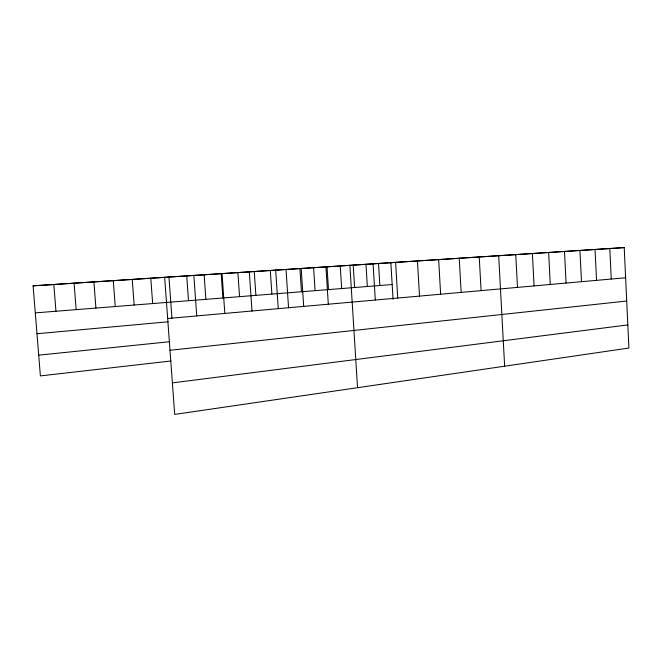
<?xml version="1.0" encoding="UTF-8"?>
<svg xmlns="http://www.w3.org/2000/svg" width="662" height="662" viewBox="0 0 662 662"><rect width="100%" height="100%" fill="white"/><g stroke="black" fill="none" stroke-linecap="round" stroke-linejoin="round"><path stroke-width="0.99" d="M172.385 382.884L627.824 324.918M171.044 360.98L40.39 375.908L33.1 285.835L624.216 247.588L628.9 348.047L174.694 414.412L164.639 277.229M169.993 350.272L626.707 301.028M38.71 355.155L169.629 341.708M36.973 333.731L168.173 321.798M167.668 318.505L625.623 277.767M35.285 312.886L392.169 284.536M33.1 285.835L624.216 247.588M53.829 284.495L55.956 311.239M93.896 281.904L95.924 308.062M74.086 283.187L76.163 309.634M113.276 280.655L115.254 306.531M150.787 278.23L152.665 303.56M132.235 279.43L134.163 305.025M168.951 277.064L171.963 318.389M204.136 274.788L205.874 299.332M193.834 275.342L196.738 315.923M186.725 275.913L188.513 300.714M237.89 272.612L239.553 296.659M222.035 273.522L224.823 313.424M221.191 273.687L222.887 297.983M270.303 270.518L271.883 294.085M254.258 271.552L255.88 295.36M249.301 271.768L251.982 311.008M301.202 268.416L303.684 306.407M299.936 268.607L301.45 291.735M286.025 269.5L288.566 307.838M275.673 270.063L278.255 308.666M327.036 266.852L328.493 289.592M325.919 266.827L328.311 304.214M313.606 267.721L315.087 290.659M353.218 265.164L354.609 287.515M349.875 265.28L357.53 387.7M340.243 266L341.666 288.541M378.523 263.534L379.856 285.512M373.087 263.782L375.304 300.035M365.978 264.337L367.344 286.505M417.441 260.919L419.509 296.104M395.603 262.326L397.738 298.041M390.853 262.731L393.054 299.365M438.649 259.554L440.635 294.226M459.238 258.221L461.157 292.397M498.685 255.681L504.643 366.202M479.238 256.939L481.092 290.626M532.389 253.505L534.077 285.91M515.748 254.58L517.485 287.391M548.633 252.462L550.263 284.47M579.945 250.443L581.484 281.698M564.479 251.436L566.06 283.063M609.801 248.515L611.249 279.05M595.047 249.466L596.545 280.357"/></g></svg>
